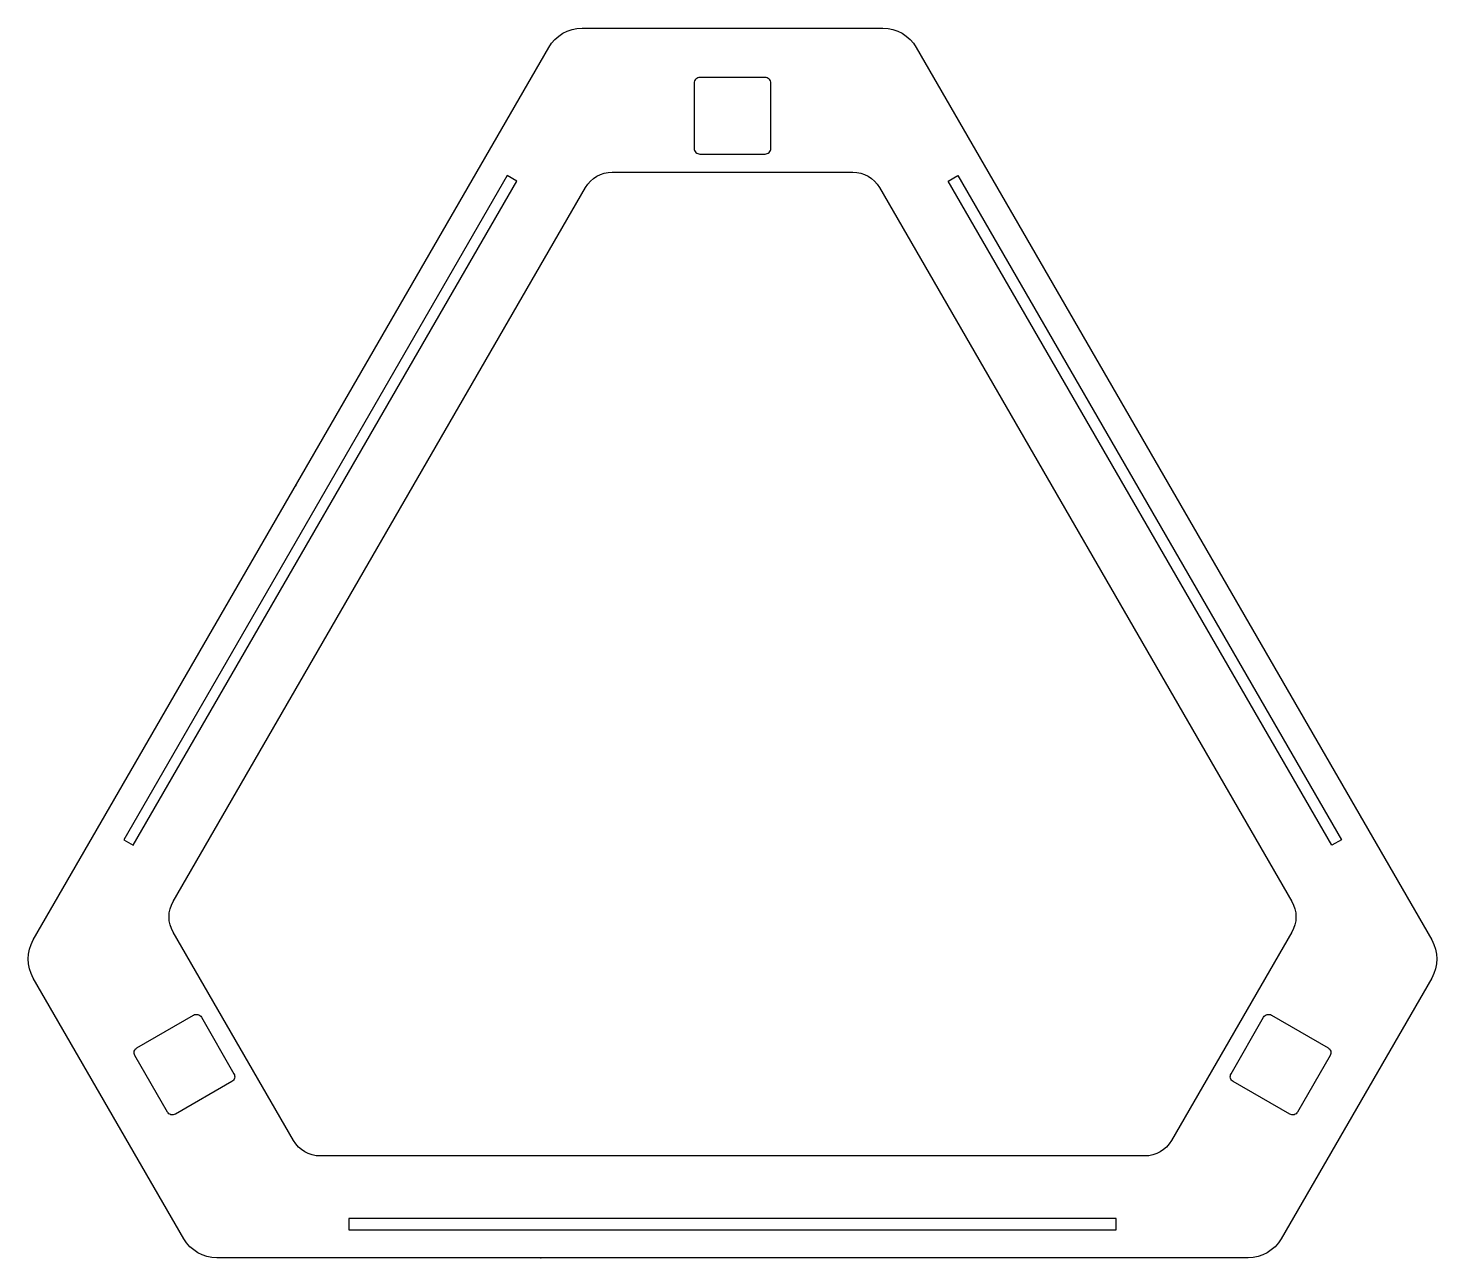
# Model space of a CAD drawing. Header units: inches. Extents: x 14 to 381, y 5 to 326.
import ezdxf

# ---------------------------------------------------------------- set-up
doc = ezdxf.new("R2010")
doc.units = ezdxf.units.IN
doc.header["$MEASUREMENT"] = 0

msp = doc.modelspace()

# ---------------------------------------------------------------- linework, layer by layer
for points in [[(158.6, 325.64), (237.06, 325.64, -0.267949), (245.72, 320.64), (380.12, 87.86, -0.267949), (380.12, 77.86), (340.89, 9.91, -0.267949), (332.23, 4.91), (63.43, 4.91, -0.267949), (54.77, 9.91), (15.54, 77.86, -0.267949), (15.54, 87.86), (149.94, 320.64, -0.267949)], [(206.33, 292.8, 0.414214), (207.83, 294.3), (207.83, 311.3, 0.414214), (206.33, 312.8), (189.33, 312.8, 0.414214), (187.83, 311.3), (187.83, 294.3, 0.414214), (189.33, 292.8)], [(166.45, 288.08), (229.21, 288.08, -0.267949), (236.14, 284.08), (343.66, 97.85, -0.267949), (343.66, 89.85), (312.28, 35.49, -0.267949), (305.35, 31.49), (90.31, 31.49, -0.267949), (83.38, 35.49), (52, 89.85, -0.267949), (52, 97.85), (159.52, 284.08, -0.267949)], [(67.85, 52.94, -0.414214), (67.3, 50.89), (52.57, 42.39, -0.414214), (50.53, 42.94), (42.03, 57.67, -0.414214), (42.57, 59.72), (57.3, 68.22, -0.414214), (59.35, 67.67)], [(336.31, 67.67, -0.414214), (338.36, 68.22), (353.09, 59.72, -0.414214), (353.63, 57.67), (345.13, 42.94, -0.414214), (343.09, 42.39), (328.36, 50.89, -0.414214), (327.81, 52.94)]]:
    msp.add_lwpolyline(points, format="xyb", close=True)
for points in [[(139.1, 287.18), (39.1, 113.98), (41.61, 112.53), (141.61, 285.73)], [(256.56, 287.18), (356.56, 113.98), (354.05, 112.53), (254.05, 285.73)], [(97.83, 12.25), (297.83, 12.25), (297.83, 15.15), (97.83, 15.15)]]:
    msp.add_lwpolyline(points, close=True)
for p in [(83.98, 206.39), (361.62, 119.9), (147.89, 4.91)]:
    msp.add_point(p)

doc.saveas('drawing.dxf')
